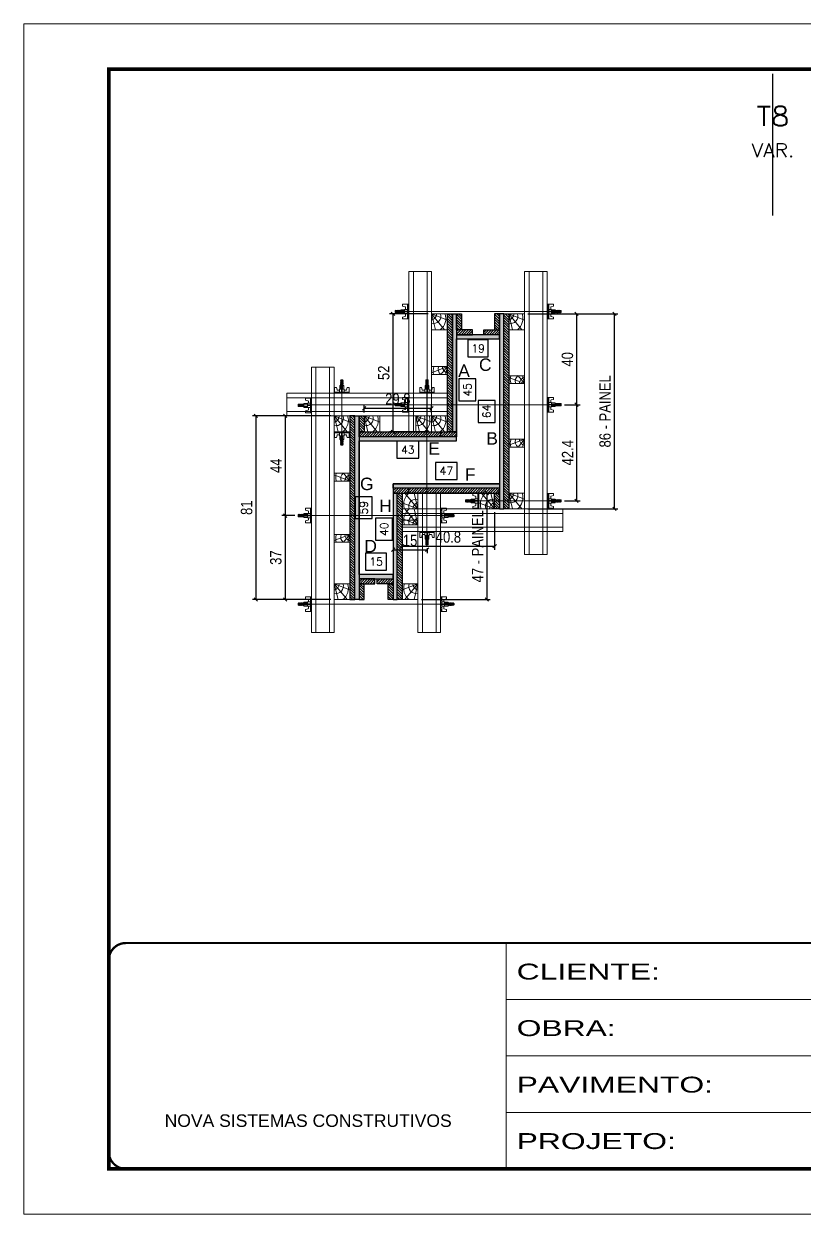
# Model space of a CAD drawing. Extents: x 14400 to 27878, y -21631 to 6985.
# Drawn here: x 17583 to 18272, y -8997 to -7947 of the extents above; entities that cross this region are included whole.
import ezdxf
from ezdxf.enums import TextEntityAlignment as Align

# ---------------------------------------------------------------- set-up
doc = ezdxf.new("R2010")
doc.units = 0
for name, pattern in [('CONTINUO', [0]), ('DASHED', [0.75, 0.5, -0.25]), ('HIDDEN', [0.375, 0.25, -0.125])]:
    doc.linetypes.add(name, pattern=pattern)
for name, color, linetype in [('CHAPA', 1, 'Continuous'), ('COTA', 241, 'Continuous'), ('F-PILARES-S', 170, 'Continuous'), ('MEIO_PONT', 93, 'Continuous'), ('SARRAFO', 251, 'Continuous'), ('Texto de Titulo', 7, 'Continuous'), ('Texto Qtd Sarr', 242, 'Continuous'), ('TEXTO_GERAL', 7, 'Continuous')]:
    doc.layers.add(name, color=color, linetype=linetype)
for name, color, linetype, lineweight in [('Folhas', 255, 'Continuous', 9), ('Hachura', 251, 'Continuous', 9), ('Madeira', 126, 'Continuous', 18), ('Perfil Metálico', 224, 'Continuous', 18), ('SARRAFO DE PRESSAO', 251, 'DASHED', 9), ('Texto Seção', 7, 'Continuous', 15)]:
    doc.layers.add(name, color=color, linetype=linetype, lineweight=lineweight)
doc.styles.add('ARIAL', font='arial.ttf')
doc.styles.add('COTA TECNICA 2X', font='techl___.ttf', dxfattribs={"height": 10})
doc.styles.add('ROMANS', font='romans.shx')
doc.styles.add('Tecnologia', font='')
doc.styles.get('Tecnologia').set_extended_font_data('Forgotten Futurist')
doc.dimstyles.new('SECAO PILAR', dxfattribs={"dimtxt": 10, "dimasz": 3, "dimexe": 3, "dimexo": 3, "dimgap": 3, "dimtad": 1, "dimdec": 1, "dimlfac": 0.5, "dimzin": 12, "dimdsep": 46, "dimtxsty": 'COTA TECNICA 2X', "dimblk1": 'OBLIQUE', "dimblk2": 'OBLIQUE', "dimsah": 1, "dimcen": 0.9, "dimclrd": 256, "dimclre": 256, "dimclrt": 256, "dimadec": 1, "dimazin": 3, "dimtfac": 1, "dimtdec": 1, "dimtmove": 0, "dimatfit": 3, "dimfxl": 1, "dimtolj": 1, "dimtzin": 12, "dimarcsym": 0})
doc.dimstyles.new('SECÇÃO 2', dxfattribs={"dimtxt": 7, "dimasz": 6, "dimexe": 0.18, "dimexo": 2, "dimgap": -4, "dimtad": 3, "dimdec": 1, "dimlfac": 0.5, "dimzin": 12, "dimdsep": 46, "dimtxsty": 'ROMANS', "dimblk": 'ARCHTICK', "dimcen": 0.09, "dimse1": 1, "dimse2": 1, "dimsd1": 1, "dimsd2": 1, "dimclrd": 180, "dimclre": 5, "dimclrt": 1, "dimadec": 0, "dimazin": 3, "dimtfac": 1, "dimtdec": 1, "dimtofl": 0, "dimtmove": 0, "dimatfit": 3, "dimldrblk": 'ARCHTICK', "dimfxl": 1, "dimtolj": 1, "dimtzin": 0, "dimarcsym": 0})
pattern_1 = [(315, (40838.561, -17578.5663), (1.12253202, 1.12253202), [])]
pattern_2 = [(225, (8801.201, -31340.0226), (1.12253202, -1.12253202), [])]
pattern_3 = [(315, (40752.561, -17488.5663), (1.12253202, 1.12253202), [])]
pattern_4 = [(225, (8715.201, -31120.4226), (1.12253202, -1.12253202), [])]

# ---------------------------------------------------------------- blocks, each defined once
blk = doc.blocks.new('9999999999')
at = {"color": 30, "linetype": 'CONTINUO'}
for p, q in [((98564.6, 34230.2), (98564.6, 34429.4)), ((98564.6, 34379.6), (99584, 34379.6)), ((98564.6, 34329.8), (99488, 34329.8)), ((98564.6, 34280), (99488, 34280))]:
    blk.add_line(p, q, dxfattribs=at)
at = {"color": 30, "linetype": 'CONTINUO', "const_width": 2}
blk.add_lwpolyline([(99584, 34230.2), (99584, 34414.4, 0.414214), (99569, 34429.4), (98229, 34429.4, 0.414214), (98214, 34414.4), (98214, 34245.2, 0.414214), (98229, 34230.2), (99584, 34230.2)], format="xyb", dxfattribs=at)
at = {"layer": 'Folhas'}
blk.add_lwpolyline([(98139, 34190.2), (99624, 34190.2), (99624, 35240.2), (98139, 35240.2)], close=True, dxfattribs=at)
at = {"layer": 'Folhas', "color": 30, "const_width": 3}
blk.add_lwpolyline([(98214, 34230.2), (99584, 34230.2), (99584, 35200.2), (98214, 35200.2)], close=True, dxfattribs=at)
at = {"color": 7, "linetype": 'Continuous', "ltscale": 5, "style": 'ARIAL'}
blk.add_text('NOVA SISTEMAS CONSTRUTIVOS', height=11.059, dxfattribs=at).set_placement((98263.2, 34267.2))
at = {"layer": 'Folhas', "color": 7, "style": 'Tecnologia', "width": 1.5}
for s, p in [('CLIENTE:', (98573.7, 34397.2)), ('OBRA:', (98573.7, 34347.3)), ('PAVIMENTO:', (98573.7, 34297.5)), ('PROJETO:', (98573.7, 34247.7))]:
    blk.add_text(s, height=14, dxfattribs=at).set_placement(p)
blk = doc.blocks.new('titulo1')
at = {"layer": 'Defpoints', "color": 252, "linetype": 'HIDDEN', "ltscale": 2}
blk.add_line((0, 0), (0, 125), dxfattribs=at)
at = {"layer": 'Defpoints', "style": 'ROMANS', "oblique": 15}
blk.add_attdef('FOLHA', text='', height=10, dxfattribs=at).set_placement((0, 15.6), align=Align.MIDDLE_CENTER)
at = {"layer": 'Texto Qtd Sarr', "color": 3, "style": 'ROMANS', "oblique": 15}
for tag, height, p in [('TITULO', 17, (0, 71.4)), ('SEÇÃO', 12, (0, 41.5))]:
    blk.add_attdef(tag, text='', height=height, dxfattribs=at).set_placement(p, align=Align.MIDDLE_CENTER)
blk = doc.blocks.new('*D3091')
at = {"layer": 'COTA', "color": 180, "lineweight": -2, "transparency": 16777216}
for p, q in [((17965.8, -8333.6), (17946.5, -8333.6)), ((17946.5, -8333.6), (17946.5, -8348.6)), ((17965.8, -8348.6), (17965.8, -8333.6)), ((17946.5, -8348.6), (17965.8, -8348.6))]:
    blk.add_line(p, q, dxfattribs=at)
at = {"layer": 'Defpoints', "color": 0, "transparency": 16777216}
for p in [(17909.2, -8352.6), (18003.2, -8352.6), (18003.2, -8352.6)]:
    blk.add_point(p, dxfattribs=at)
at = {"layer": 'COTA', "color": 1, "transparency": 16777216, "insert": (17956.2, -8341.1), "char_height": 7, "attachment_point": 5, "style": 'ROMANS'}
blk.add_mtext('\\A1;47', dxfattribs=at)
blk = doc.blocks.new('_ArchTick')
at = {"color": 0, "linetype": 'ByBlock', "const_width": 0.15}
blk.add_lwpolyline([(-0.5, -0.5), (0.5, 0.5)], dxfattribs=at)
blk = doc.blocks.new('*D3092')
at = {"layer": 'COTA', "color": 180, "lineweight": -2, "transparency": 16777216}
for p, q in [((17999.2, -8278.9), (17984.2, -8278.9)), ((17984.2, -8278.9), (17984.2, -8298.3)), ((17999.2, -8298.3), (17999.2, -8278.9)), ((17984.2, -8298.3), (17999.2, -8298.3))]:
    blk.add_line(p, q, dxfattribs=at)
at = {"layer": 'Defpoints', "color": 0, "transparency": 16777216}
for p in [(18003.2, -8224.6), (18003.2, -8352.6), (18003.2, -8352.6)]:
    blk.add_point(p, dxfattribs=at)
at = {"layer": 'COTA', "color": 1, "transparency": 16777216, "insert": (17991.7, -8288.6), "char_height": 7, "attachment_point": 5, "rotation": 90, "style": 'ROMANS'}
blk.add_mtext('\\A1;64', dxfattribs=at)
blk = doc.blocks.new('*D3093')
at = {"layer": 'COTA', "color": 180, "lineweight": -2, "transparency": 16777216}
for p, q in [((17982.3, -8259.9), (17967.3, -8259.9)), ((17967.3, -8259.9), (17967.3, -8279.3)), ((17982.3, -8279.3), (17982.3, -8259.9)), ((17967.3, -8279.3), (17982.3, -8279.3))]:
    blk.add_line(p, q, dxfattribs=at)
at = {"layer": 'Defpoints', "color": 0, "transparency": 16777216}
for p in [(17965.2, -8224.6), (17986.3, -8224.6), (17965.2, -8314.6)]:
    blk.add_point(p, dxfattribs=at)
at = {"layer": 'COTA', "color": 1, "transparency": 16777216, "insert": (17974.8, -8269.6), "char_height": 7, "attachment_point": 5, "rotation": 90, "style": 'ROMANS'}
blk.add_mtext('\\A1;45', dxfattribs=at)
blk = doc.blocks.new('*D3074')
at = {"layer": 'COTA', "color": 180, "lineweight": -2, "transparency": 16777216}
for p, q in [((17993.2, -8225.6), (17975.2, -8225.6)), ((17975.2, -8225.6), (17975.2, -8240.6)), ((17993.2, -8240.6), (17993.2, -8225.6)), ((17975.2, -8240.6), (17993.2, -8240.6))]:
    blk.add_line(p, q, dxfattribs=at)
at = {"layer": 'Defpoints', "color": 0, "transparency": 16777216}
for p in [(17965.2, -8224.6), (18003.2, -8224.6), (17965.2, -8244.6)]:
    blk.add_point(p, dxfattribs=at)
at = {"layer": 'COTA', "color": 1, "transparency": 16777216, "insert": (17984.2, -8233.1), "char_height": 7, "attachment_point": 5, "style": 'ROMANS'}
blk.add_mtext('\\A1;19', dxfattribs=at)
blk = doc.blocks.new('*D3075')
at = {"layer": 'COTA', "color": 180, "lineweight": -2, "transparency": 16777216}
for p, q in [((17931.8, -8314.9), (17912.5, -8314.9)), ((17912.5, -8314.9), (17912.5, -8329.9)), ((17931.8, -8329.9), (17931.8, -8314.9)), ((17912.5, -8329.9), (17931.8, -8329.9))]:
    blk.add_line(p, q, dxfattribs=at)
at = {"layer": 'Defpoints', "color": 0, "transparency": 16777216}
for p in [(17879.2, -8314.6), (17965.2, -8314.6), (17965.2, -8333.9)]:
    blk.add_point(p, dxfattribs=at)
at = {"layer": 'COTA', "color": 1, "transparency": 16777216, "insert": (17922.2, -8322.4), "char_height": 7, "attachment_point": 5, "style": 'ROMANS'}
blk.add_mtext('\\A1;43', dxfattribs=at)
blk = doc.blocks.new('*D3076')
at = {"layer": 'COTA', "color": 180, "lineweight": -2, "transparency": 16777216}
for p, q in [((17890.8, -8364.1), (17875.8, -8364.1)), ((17875.8, -8364.1), (17875.8, -8383.1)), ((17890.8, -8383.1), (17890.8, -8364.1)), ((17875.8, -8383.1), (17890.8, -8383.1))]:
    blk.add_line(p, q, dxfattribs=at)
at = {"layer": 'Defpoints', "color": 0, "transparency": 16777216}
for p in [(17879.2, -8314.6), (17879.2, -8432.6), (17894.8, -8432.6)]:
    blk.add_point(p, dxfattribs=at)
at = {"layer": 'COTA', "color": 1, "transparency": 16777216, "insert": (17883.3, -8373.6), "char_height": 7, "attachment_point": 5, "rotation": 90, "style": 'ROMANS'}
blk.add_mtext('\\A1;59', dxfattribs=at)
blk = doc.blocks.new('*D3077')
at = {"layer": 'COTA', "color": 180, "lineweight": -2, "transparency": 16777216}
for p, q in [((17908.8, -8382.9), (17893.8, -8382.9)), ((17893.8, -8382.9), (17893.8, -8402.3)), ((17908.8, -8402.3), (17908.8, -8382.9)), ((17893.8, -8402.3), (17908.8, -8402.3))]:
    blk.add_line(p, q, dxfattribs=at)
at = {"layer": 'Defpoints', "color": 0, "transparency": 16777216}
for p in [(17909.2, -8352.6), (17909.2, -8432.6), (17912.8, -8432.6)]:
    blk.add_point(p, dxfattribs=at)
at = {"layer": 'COTA', "color": 1, "transparency": 16777216, "insert": (17901.3, -8392.6), "char_height": 7, "attachment_point": 5, "rotation": 90, "style": 'ROMANS'}
blk.add_mtext('\\A1;40', dxfattribs=at)
blk = doc.blocks.new('*D3078')
at = {"layer": 'COTA', "color": 180, "lineweight": -2, "transparency": 16777216}
for p, q in [((17903.3, -8413.6), (17885, -8413.6)), ((17885, -8413.6), (17885, -8428.6)), ((17903.3, -8428.6), (17903.3, -8413.6)), ((17885, -8428.6), (17903.3, -8428.6))]:
    blk.add_line(p, q, dxfattribs=at)
at = {"layer": 'Defpoints', "color": 0, "transparency": 16777216}
for p in [(17879.2, -8432.6), (17879.2, -8432.6), (17909.2, -8432.6)]:
    blk.add_point(p, dxfattribs=at)
at = {"layer": 'COTA', "color": 1, "transparency": 16777216, "insert": (17894.2, -8421.1), "char_height": 7, "attachment_point": 5, "style": 'ROMANS'}
blk.add_mtext('\\A1;15', dxfattribs=at)
blk = doc.blocks.new('_Oblique')
at = {"color": 0, "linetype": 'ByBlock', "lineweight": -2}
blk.add_line((-0.5, -0.5), (0.5, 0.5), dxfattribs=at)
blk = doc.blocks.new('*D3079')
at = {"layer": 'COTA', "lineweight": -2, "transparency": 16777216}
for p, q in [((18028.2, -8202.6), (18107.4, -8202.6)), ((18104.4, -8374.6), (18104.4, -8202.6)), ((18028.2, -8374.6), (18107.4, -8374.6))]:
    blk.add_line(p, q, dxfattribs=at)
at = {"layer": 'Defpoints', "color": 0, "transparency": 16777216}
for p in [(18025.2, -8202.6), (18104.4, -8202.6), (18025.2, -8374.6)]:
    blk.add_point(p, dxfattribs=at)
at = {"layer": 'COTA', "lineweight": -2, "transparency": 16777216, "xscale": 3, "yscale": 3, "zscale": 3}
for p, rotation in [((18104.4, -8202.6), 90), ((18104.4, -8374.6), 270)]:
    blk.add_blockref('_Oblique', p, dxfattribs=dict(at, rotation=rotation))
at = {"layer": 'COTA', "transparency": 16777216, "insert": (18096.2, -8288.6), "char_height": 10, "attachment_point": 5, "rotation": 90, "style": 'COTA TECNICA 2X'}
blk.add_mtext('\\A1;86 - PAINEL', dxfattribs=at)
blk = doc.blocks.new('PONTALETE')
at = {"layer": 'Madeira'}
for q in [(2.71, 7), (7, 5.76), (7, 1.74)]:
    blk.add_line((0, 0), q, dxfattribs=at)
blk.add_lwpolyline([(0, 0), (7, 0), (7, 7), (0, 7)], close=True, dxfattribs=at)
for centre, radius, start, end in [((2.04, 0.06), 6.23, 37.2818, 109.0913), ((1.09, 0.9), 3.19, 343.603, 109.9847), ((-0.21, -0.78), 3.09, 14.6322, 86.0383)]:
    blk.add_arc(centre, radius, start, end, dxfattribs=at)
blk = doc.blocks.new('MEIO PONTALETE')
at = {"layer": 'Madeira'}
for q in [(2.71, 7), (3.5, 2.88), (3.5, 0.87)]:
    blk.add_line((0, 0), q, dxfattribs=at)
blk.add_lwpolyline([(0, 0), (3.5, 0), (3.5, 7), (0, 7)], close=True, dxfattribs=at)
for centre, radius, start, end in [((2.04, 0.06), 6.23, 76.4499, 109.0913), ((1.09, 0.9), 3.19, 40.9063, 109.9847), ((-0.21, -0.78), 3.09, 14.6322, 86.0383)]:
    blk.add_arc(centre, radius, start, end, dxfattribs=at)
blk = doc.blocks.new('C')
at = {"layer": 'Hachura', "color": 0}
for p, q in [((0, 3.22), (0, -3.22)), ((0.45, 3.22), (0, 3.22)), ((0.46, 3.16), (0, 3.16)), ((0.46, 3.05), (0, 3.05)), ((0.46, 2.88), (0, 2.88)), ((0, 2.75), (0, -1.16)), ((0.46, 2.65), (0, 2.65)), ((0.46, 2.23), (0, 2.23)), ((0.46, 1.51), (0, 1.51)), ((0.39, 0.49), (0.17, 0.49)), ((0.45, -3.23), (0.45, 3.22)), ((0.45, 3.22), (2.58, 3.22)), ((1.74, 0.97), (0.45, 0.97)), ((1.45, 0.1), (0.45, 0.1)), ((1.35, 1.94), (1.35, 0.96)), ((2.58, 2.39), (1.47, 2.09)), ((1.74, -0.97), (1.74, 0.97)), ((1.74, 0.97), (1.74, 0.84)), ((1.74, 0.97), (1.74, 0.84)), ((1.74, 0.84), (3.35, 0.84)), ((3.35, 0.45), (1.74, 0.45)), ((2.58, 3.22), (2.58, 2.39)), ((3.32, 0.84), (3.32, -0.84)), ((3.35, 0.84), (3.35, -0.84)), ((3.68, 0.45), (3.35, 0.45)), ((3.84, -0.52), (3.35, 0.45)), ((3.35, 0.06), (3.67, -0.57)), ((3.68, 0.45), (4.16, -0.52)), ((3.72, 0.5), (4.25, -0.57)), ((4.37, -0.55), (3.83, 0.53)), ((4.15, 0.45), (3.93, 0.45)), ((4.42, -0.52), (3.93, 0.45)), ((4.15, 0.45), (4.26, 0.45)), ((4.26, 0.45), (4.74, -0.52)), ((4.3, 0.5), (4.83, -0.57)), ((4.95, -0.55), (4.41, 0.53)), ((4.51, 0.45), (4.84, 0.45)), ((5, -0.52), (4.51, 0.45)), ((4.84, 0.45), (5.32, -0.52)), ((4.88, 0.5), (5.41, -0.57)), ((5.53, -0.55), (4.99, 0.53)), ((5.58, -0.52), (5.09, 0.45)), ((5.42, 0.45), (5.09, 0.45)), ((5.58, -0.52), (5.09, 0.45)), ((5.42, 0.45), (5.74, -0.19)), ((5.46, 0.5), (5.74, -0.07)), ((5.74, 0.19), (5.57, 0.53)), ((5.74, 0.32), (5.68, 0.45)), ((5.68, 0.45), (5.74, 0.45)), ((5.74, 0.45), (5.9, 0.29)), ((5.74, 0.45), (5.74, -0.52)), ((5.9, -0.36), (5.9, 0.29)), ((0.45, 0), (0, 0)), ((0.46, -1.52), (0, -1.52)), ((0.46, -2.23), (0, -2.23)), ((0.46, -2.65), (0, -2.65)), ((0.46, -2.88), (0, -2.88)), ((0.46, -3.05), (0, -3.05)), ((0.46, -3.16), (0, -3.16)), ((0, -3.22), (2.57, -3.22)), ((0.08, -0.48), (0.29, -0.48)), ((0.29, -0.48), (0.4, -0.48)), ((0.45, 0), (0.45, -0.97)), ((0.45, -0.16), (1.45, -0.16)), ((0.45, -0.65), (0.45, -0.32)), ((0.45, -3.23), (0.45, -0.65)), ((0.45, -0.97), (1.74, -0.97)), ((1.35, -1.94), (1.35, -0.97)), ((2.58, -2.39), (1.47, -2.1)), ((3.35, -0.32), (1.74, -0.32)), ((3.35, -0.84), (1.74, -0.84)), ((2.58, -3.23), (2.58, -2.39)), ((3.35, -0.07), (3.58, -0.52)), ((3.35, -0.52), (3.58, -0.52)), ((3.84, -0.52), (4.16, -0.52)), ((4.42, -0.52), (4.74, -0.52)), ((4.63, -0.52), (4.74, -0.52)), ((5, -0.52), (5.32, -0.52)), ((5.58, -0.52), (5.74, -0.52)), ((5.74, -0.52), (5.9, -0.36)), ((5.74, -0.52), (5.74, -0.52))]:
    blk.add_line(p, q, dxfattribs=at)
for centre, radius, start, end in [((1.52, 1.94), 0.161, 104.7436, 180), ((1.44, -0.03), 0.129, 272.695, 87.305), ((3.81, 0.39), 0.143, 25.5688, 154.4312), ((4.39, 0.39), 0.143, 25.5688, 154.4312), ((4.97, 0.39), 0.143, 25.5688, 154.4312), ((5.55, 0.39), 0.143, 25.5688, 154.4312), ((0.17, -0.37), 0.174, 221.744, 317.8592), ((1.52, -1.94), 0.161, 180, 255.2564), ((3.71, -0.4), 0.174, 222.1408, 318.256), ((4.29, -0.4), 0.174, 222.1408, 318.256), ((4.87, -0.4), 0.174, 222.1408, 318.256), ((5.45, -0.4), 0.174, 222.1408, 318.256), ((5.61, -0.4), 0.174, 317.8592, 318.256)]:
    blk.add_arc(centre, radius, start, end, dxfattribs=at)
blk = doc.blocks.new('*D3080')
at = {"layer": 'COTA', "lineweight": -2, "transparency": 16777216}
for p, q in [((17940.2, -8202.6), (17906.1, -8202.6)), ((17909.1, -8202.6), (17909.1, -8306.6)), ((17940.2, -8306.6), (17906.1, -8306.6))]:
    blk.add_line(p, q, dxfattribs=at)
at = {"layer": 'Defpoints', "color": 0, "transparency": 16777216}
for p in [(17943.2, -8202.6), (17909.1, -8306.6), (17943.2, -8306.6)]:
    blk.add_point(p, dxfattribs=at)
at = {"layer": 'COTA', "lineweight": -2, "transparency": 16777216, "xscale": 3, "yscale": 3, "zscale": 3}
for p, rotation in [((17909.1, -8202.6), 90), ((17909.1, -8306.6), 270)]:
    blk.add_blockref('_Oblique', p, dxfattribs=dict(at, rotation=rotation))
at = {"layer": 'COTA', "transparency": 16777216, "insert": (17901, -8254.6), "char_height": 10, "attachment_point": 5, "rotation": 90, "style": 'COTA TECNICA 2X'}
blk.add_mtext('\\A1;52 ', dxfattribs=at)
blk = doc.blocks.new('*D3081')
at = {"layer": 'COTA', "lineweight": -2, "transparency": 16777216}
for p, q in [((17854.2, -8292.6), (17785.1, -8292.6)), ((17788.1, -8292.6), (17788.1, -8454.6)), ((17854.2, -8454.6), (17785.1, -8454.6))]:
    blk.add_line(p, q, dxfattribs=at)
at = {"layer": 'Defpoints', "color": 0, "transparency": 16777216}
for p in [(17857.2, -8292.6), (17788.1, -8454.6), (17857.2, -8454.6)]:
    blk.add_point(p, dxfattribs=at)
at = {"layer": 'COTA', "lineweight": -2, "transparency": 16777216, "xscale": 3, "yscale": 3, "zscale": 3}
for p, rotation in [((17788.1, -8292.6), 90), ((17788.1, -8454.6), 270)]:
    blk.add_blockref('_Oblique', p, dxfattribs=dict(at, rotation=rotation))
at = {"layer": 'COTA', "transparency": 16777216, "insert": (17780, -8373.6), "char_height": 10, "attachment_point": 5, "rotation": 90, "style": 'COTA TECNICA 2X'}
blk.add_mtext('\\A1;81', dxfattribs=at)
blk = doc.blocks.new('*D3096')
at = {"layer": 'COTA', "lineweight": -2, "transparency": 16777216}
for p, q in [((17920.2, -8360.6), (17994.8, -8360.6)), ((17991.8, -8360.6), (17991.8, -8454.6)), ((17934.2, -8454.6), (17994.8, -8454.6))]:
    blk.add_line(p, q, dxfattribs=at)
at = {"layer": 'Defpoints', "color": 0, "transparency": 16777216}
for p in [(17917.2, -8360.6), (17931.2, -8454.6), (17991.8, -8454.6)]:
    blk.add_point(p, dxfattribs=at)
at = {"layer": 'COTA', "lineweight": -2, "transparency": 16777216, "xscale": 3, "yscale": 3, "zscale": 3}
for p, rotation in [((17991.8, -8360.6), 90), ((17991.8, -8454.6), 270)]:
    blk.add_blockref('_Oblique', p, dxfattribs=dict(at, rotation=rotation))
at = {"layer": 'COTA', "transparency": 16777216, "insert": (17983.7, -8407.6), "char_height": 10, "attachment_point": 5, "rotation": 90, "style": 'COTA TECNICA 2X'}
blk.add_mtext('\\A1;47 - PAINEL', dxfattribs=at)
blk = doc.blocks.new('*D3097')
at = {"layer": 'COTA', "lineweight": -2, "transparency": 16777216}
for p, q in [((17834.2, -8292.6), (17811, -8292.6)), ((17814, -8292.6), (17814, -8380.6)), ((17822.4, -8380.6), (17811, -8380.6))]:
    blk.add_line(p, q, dxfattribs=at)
at = {"layer": 'Defpoints', "color": 0, "transparency": 16777216}
for p in [(17837.2, -8292.6), (17814, -8380.6), (17825.4, -8380.6)]:
    blk.add_point(p, dxfattribs=at)
at = {"layer": 'COTA', "lineweight": -2, "transparency": 16777216, "xscale": 3, "yscale": 3, "zscale": 3}
for p, rotation in [((17814, -8292.6), 90), ((17814, -8380.6), 270)]:
    blk.add_blockref('_Oblique', p, dxfattribs=dict(at, rotation=rotation))
at = {"layer": 'COTA', "transparency": 16777216, "insert": (17806, -8336.6), "char_height": 10, "attachment_point": 5, "rotation": 90, "style": 'COTA TECNICA 2X'}
blk.add_mtext('\\A1;44', dxfattribs=at)
blk = doc.blocks.new('*D3098')
at = {"layer": 'COTA', "lineweight": -2, "transparency": 16777216}
for p, q in [((17822.4, -8380.6), (17811, -8380.6)), ((17814, -8380.6), (17814, -8454.6)), ((17854.2, -8454.6), (17811, -8454.6))]:
    blk.add_line(p, q, dxfattribs=at)
at = {"layer": 'Defpoints', "color": 0, "transparency": 16777216}
for p in [(17825.4, -8380.6), (17814, -8454.6), (17857.2, -8454.6)]:
    blk.add_point(p, dxfattribs=at)
at = {"layer": 'COTA', "lineweight": -2, "transparency": 16777216, "xscale": 3, "yscale": 3, "zscale": 3}
for p, rotation in [((17814, -8380.6), 90), ((17814, -8454.6), 270)]:
    blk.add_blockref('_Oblique', p, dxfattribs=dict(at, rotation=rotation))
at = {"layer": 'COTA', "transparency": 16777216, "insert": (17805.8, -8417.6), "char_height": 10, "attachment_point": 5, "rotation": 90, "style": 'COTA TECNICA 2X'}
blk.add_mtext('\\A1;37', dxfattribs=at)
blk = doc.blocks.new('*D3099')
at = {"layer": 'COTA', "lineweight": -2, "transparency": 16777216}
for p, q in [((18028.2, -8202.6), (18074.1, -8202.6)), ((18071.1, -8202.6), (18071.1, -8282.7)), ((18060.4, -8282.7), (18074.1, -8282.7))]:
    blk.add_line(p, q, dxfattribs=at)
at = {"layer": 'Defpoints', "color": 0, "transparency": 16777216}
for p in [(18025.2, -8202.6), (18057.4, -8282.7), (18071.1, -8282.7)]:
    blk.add_point(p, dxfattribs=at)
at = {"layer": 'COTA', "lineweight": -2, "transparency": 16777216, "xscale": 3, "yscale": 3, "zscale": 3}
for p, rotation in [((18071.1, -8202.6), 90), ((18071.1, -8282.7), 270)]:
    blk.add_blockref('_Oblique', p, dxfattribs=dict(at, rotation=rotation))
at = {"layer": 'COTA', "transparency": 16777216, "insert": (18063, -8242.7), "char_height": 10, "attachment_point": 5, "rotation": 90, "style": 'COTA TECNICA 2X'}
blk.add_mtext('\\A1;40', dxfattribs=at)
blk = doc.blocks.new('*D3094')
at = {"layer": 'COTA', "lineweight": -2, "transparency": 16777216}
for p, q in [((18060.4, -8282.7), (18074.1, -8282.7)), ((18071.1, -8282.7), (18071.1, -8367.6)), ((18060.4, -8367.6), (18074.1, -8367.6))]:
    blk.add_line(p, q, dxfattribs=at)
at = {"layer": 'Defpoints', "color": 0, "transparency": 16777216}
for p in [(18057.4, -8282.7), (18057.4, -8367.6), (18071.1, -8367.6)]:
    blk.add_point(p, dxfattribs=at)
at = {"layer": 'COTA', "lineweight": -2, "transparency": 16777216, "xscale": 3, "yscale": 3, "zscale": 3}
for p, rotation in [((18071.1, -8282.7), 90), ((18071.1, -8367.6), 270)]:
    blk.add_blockref('_Oblique', p, dxfattribs=dict(at, rotation=rotation))
at = {"layer": 'COTA', "transparency": 16777216, "insert": (18063.1, -8325.1), "char_height": 10, "attachment_point": 5, "rotation": 90, "style": 'COTA TECNICA 2X'}
blk.add_mtext('\\A1;42.4', dxfattribs=at)
blk = doc.blocks.new('*D3095')
at = {"layer": 'COTA', "lineweight": -2, "transparency": 16777216}
for p, q in [((17939.2, -8409.4), (17939.2, -8413.6)), ((17909.2, -8410.6), (17909.2, -8413.6)), ((17909.2, -8410.6), (17939.2, -8410.6))]:
    blk.add_line(p, q, dxfattribs=at)
at = {"layer": 'Defpoints', "color": 0, "transparency": 16777216}
for p in [(17909.2, -8407.6), (17939.2, -8406.4), (17939.2, -8410.6)]:
    blk.add_point(p, dxfattribs=at)
at = {"layer": 'COTA', "lineweight": -2, "transparency": 16777216, "xscale": 3, "yscale": 3, "zscale": 3, "rotation": 180}
blk.add_blockref('_Oblique', (17909.2, -8410.6), dxfattribs=at)
at = {"layer": 'COTA', "lineweight": -2, "transparency": 16777216, "xscale": 3, "yscale": 3, "zscale": 3}
blk.add_blockref('_Oblique', (17939.2, -8410.6), dxfattribs=at)
at = {"layer": 'COTA', "transparency": 16777216, "insert": (17924.2, -8402.5), "char_height": 10, "attachment_point": 5, "style": 'COTA TECNICA 2X'}
blk.add_mtext('\\A1;15', dxfattribs=at)
blk = doc.blocks.new('*D4499')
at = {"layer": 'COTA', "lineweight": -2, "transparency": 16777216}
for p, q in [((17883.6, -8289.6), (17883.6, -8282.9)), ((17943.2, -8289.6), (17943.2, -8282.9)), ((17883.6, -8285.9), (17943.2, -8285.9))]:
    blk.add_line(p, q, dxfattribs=at)
at = {"layer": 'Defpoints', "color": 0, "transparency": 16777216}
for p in [(17883.6, -8292.6), (17943.2, -8285.9), (17943.2, -8292.6)]:
    blk.add_point(p, dxfattribs=at)
at = {"layer": 'COTA', "lineweight": -2, "transparency": 16777216, "xscale": 3, "yscale": 3, "zscale": 3, "rotation": 180}
blk.add_blockref('_Oblique', (17883.6, -8285.9), dxfattribs=at)
at = {"layer": 'COTA', "lineweight": -2, "transparency": 16777216, "xscale": 3, "yscale": 3, "zscale": 3}
blk.add_blockref('_Oblique', (17943.2, -8285.9), dxfattribs=at)
at = {"layer": 'COTA', "transparency": 16777216, "insert": (17913.4, -8277.8), "char_height": 10, "attachment_point": 5, "style": 'COTA TECNICA 2X'}
blk.add_mtext('\\A1;29.8', dxfattribs=at)
blk = doc.blocks.new('*D4508')
at = {"layer": 'COTA', "lineweight": -2, "transparency": 16777216}
for p, q in [((17917.2, -8377.6), (17917.2, -8410.6)), ((17998.8, -8377.6), (17998.8, -8410.6)), ((17917.2, -8407.6), (17998.8, -8407.6))]:
    blk.add_line(p, q, dxfattribs=at)
at = {"layer": 'Defpoints', "color": 0, "transparency": 16777216}
for p in [(17917.2, -8374.6), (17998.8, -8374.6), (17998.8, -8407.6)]:
    blk.add_point(p, dxfattribs=at)
at = {"layer": 'COTA', "lineweight": -2, "transparency": 16777216, "xscale": 3, "yscale": 3, "zscale": 3, "rotation": 180}
blk.add_blockref('_Oblique', (17917.2, -8407.6), dxfattribs=at)
at = {"layer": 'COTA', "lineweight": -2, "transparency": 16777216, "xscale": 3, "yscale": 3, "zscale": 3}
blk.add_blockref('_Oblique', (17998.8, -8407.6), dxfattribs=at)
at = {"layer": 'COTA', "transparency": 16777216, "insert": (17958, -8399.5), "char_height": 10, "attachment_point": 5, "style": 'COTA TECNICA 2X'}
blk.add_mtext('\\A1;40.8', dxfattribs=at)

msp = doc.modelspace()

# ---------------------------------------------------------------- hatches: boundary and pattern name
at = {"layer": 'Hachura'}
h = msp.add_hatch(dxfattribs=at)
h.set_pattern_fill('ANSI31', color=256, scale=0.5, angle=270, style=0)
h.set_pattern_definition([(315, (40786.161, -17430.5663), (1.12253202, 1.12253202), [])])
h.paths.add_polyline_path([(17961.553, -8202.614), (17957.153, -8202.614), (17957.153, -8306.614), (17961.553, -8306.614)])
h = msp.add_hatch(color=256, dxfattribs=at)
h.dxf.hatch_style = 1
h.paths.add_polyline_path([(17961.553, -8202.614), (17965.153, -8202.614), (17965.153, -8306.614), (17961.553, -8306.614)])
h = msp.add_hatch(dxfattribs=at)
h.set_pattern_fill('ANSI31', color=256, scale=0.5, angle=270, style=0)
h.set_pattern_definition(pattern_3)
h.paths.add_polyline_path([(17965.153, -8216.614), (17969.553, -8216.614), (17969.553, -8202.614), (17965.153, -8202.614)])
h = msp.add_hatch(dxfattribs=at)
h.set_pattern_fill('ANSI31', color=256, scale=0.5, angle=270, style=0)
h.set_pattern_definition(pattern_3)
h.paths.add_polyline_path([(18003.153, -8216.614), (17998.753, -8216.614), (17998.753, -8202.614), (18003.153, -8202.614)])
h = msp.add_hatch(color=256, dxfattribs=at)
h.dxf.hatch_style = 1
h.paths.add_polyline_path([(18006.753, -8202.614), (18003.153, -8202.614), (18003.153, -8374.614), (18006.753, -8374.614)])
h = msp.add_hatch(dxfattribs=at)
h.set_pattern_fill('ANSI31', color=256, scale=0.5, angle=270, style=0)
h.set_pattern_definition([(315, (40736.561, -17498.9663), (1.12253202, 1.12253202), [])])
h.paths.add_polyline_path([(18011.153, -8202.614), (18006.753, -8202.614), (18006.753, -8374.614), (18011.153, -8374.614)])
h = msp.add_hatch(dxfattribs=at)
h.set_pattern_fill('ANSI31', color=256, scale=0.5, angle=180, style=0)
h.set_pattern_definition(pattern_4)
h.paths.add_polyline_path([(17965.153, -8221.014), (17965.153, -8216.614), (17979.153, -8216.614), (17979.153, -8221.014)])
h = msp.add_hatch(color=256, dxfattribs=at)
h.dxf.hatch_style = 1
h.paths.add_polyline_path([(18003.153, -8224.614), (18003.153, -8221.014), (17965.153, -8221.014), (17965.153, -8224.614)])
h = msp.add_hatch(color=256, dxfattribs=at)
h.dxf.hatch_style = 1
h.paths.add_polyline_path([(18003.153, -8224.614), (18003.153, -8221.014), (17965.153, -8221.014), (17965.153, -8224.614)])
h = msp.add_hatch(dxfattribs=at)
h.set_pattern_fill('ANSI31', color=256, scale=0.5, angle=180, style=0)
h.set_pattern_definition(pattern_4)
h.paths.add_polyline_path([(18003.153, -8221.014), (18003.153, -8216.614), (17989.153, -8216.614), (17989.153, -8221.014)])
h = msp.add_hatch(dxfattribs=at)
h.set_pattern_fill('ANSI31', color=256, scale=0.5, angle=270, style=0)
h.set_pattern_definition(pattern_1)
h.paths.add_polyline_path([(17875.553, -8454.614), (17871.153, -8454.614), (17871.153, -8292.614), (17875.553, -8292.614)])
h = msp.add_hatch(color=256, dxfattribs=at)
h.dxf.hatch_style = 1
h.paths.add_polyline_path([(17875.553, -8292.614), (17879.153, -8292.614), (17879.153, -8454.614), (17875.553, -8454.614)])
h = msp.add_hatch(dxfattribs=at)
h.set_pattern_fill('ANSI31', color=256, scale=0.5, angle=270, style=0)
h.set_pattern_definition(pattern_1)
h.paths.add_polyline_path([(17879.153, -8306.614), (17883.553, -8306.614), (17883.553, -8292.614), (17879.153, -8292.614)])
h = msp.add_hatch(color=256, dxfattribs=at)
h.dxf.hatch_style = 1
h.paths.add_polyline_path([(17965.153, -8314.614), (17965.153, -8311.014), (17879.153, -8311.014), (17879.153, -8314.614)])
h = msp.add_hatch(color=256, dxfattribs=at)
h.dxf.hatch_style = 1
h.paths.add_polyline_path([(17965.153, -8314.614), (17965.153, -8311.014), (17879.153, -8311.014), (17879.153, -8314.614)])
h = msp.add_hatch(color=256, dxfattribs=at)
h.dxf.hatch_style = 1
h.paths.add_polyline_path([(18003.153, -8352.614), (18003.153, -8356.214), (17909.153, -8356.214), (17909.153, -8352.614)])
h = msp.add_hatch(color=256, dxfattribs=at)
h.dxf.hatch_style = 1
h.paths.add_polyline_path([(18003.153, -8352.614), (18003.153, -8356.214), (17909.153, -8356.214), (17909.153, -8352.614)])
h = msp.add_hatch(color=256, dxfattribs=at)
h.dxf.hatch_style = 1
h.paths.add_polyline_path([(17912.753, -8360.614), (17909.153, -8360.614), (17909.153, -8454.614), (17912.753, -8454.614)])
h = msp.add_hatch(dxfattribs=at)
h.set_pattern_fill('ANSI31', color=256, scale=0.5, angle=270, style=0)
h.set_pattern_definition([(315, (40830.561, -17578.5663), (1.12253202, 1.12253202), [])])
h.paths.add_polyline_path([(17917.153, -8360.614), (17912.753, -8360.614), (17912.753, -8454.614), (17917.153, -8454.614)])
h = msp.add_hatch(dxfattribs=at)
h.set_pattern_fill('ANSI31', color=256, scale=0.5, angle=270, style=0)
h.set_pattern_definition([(315, (40752.561, -17495.7663), (1.12253202, 1.12253202), [])])
h.paths.add_polyline_path([(18003.153, -8360.614), (17998.753, -8360.614), (17998.753, -8374.614), (18003.153, -8374.614)])
h = msp.add_hatch(color=256, dxfattribs=at)
h.dxf.hatch_style = 1
h.paths.add_polyline_path([(17909.153, -8436.214), (17909.153, -8432.614), (17879.153, -8432.614), (17879.153, -8436.214)])
h = msp.add_hatch(color=256, dxfattribs=at)
h.dxf.hatch_style = 1
h.paths.add_polyline_path([(17909.153, -8436.214), (17909.153, -8432.614), (17879.153, -8432.614), (17879.153, -8436.214)])
h = msp.add_hatch(dxfattribs=at)
h.set_pattern_fill('ANSI31', color=256, scale=0.5, angle=180, style=0)
h.set_pattern_definition(pattern_2)
h.paths.add_polyline_path([(17879.153, -8440.614), (17879.153, -8436.214), (17893.153, -8436.214), (17893.153, -8440.614)])
h = msp.add_hatch(dxfattribs=at)
h.set_pattern_fill('ANSI31', color=256, scale=0.5, angle=270, style=0)
h.set_pattern_definition(pattern_1)
h.paths.add_polyline_path([(17879.153, -8440.614), (17883.553, -8440.614), (17883.553, -8454.614), (17879.153, -8454.614)])
h = msp.add_hatch(dxfattribs=at)
h.set_pattern_fill('ANSI31', color=256, scale=0.5, angle=180, style=0)
h.set_pattern_definition(pattern_2)
h.paths.add_polyline_path([(17909.153, -8440.614), (17909.153, -8436.214), (17895.153, -8436.214), (17895.153, -8440.614)])
h = msp.add_hatch(dxfattribs=at)
h.set_pattern_fill('ANSI31', color=256, scale=0.5, angle=270, style=0)
h.set_pattern_definition(pattern_1)
h.paths.add_polyline_path([(17909.153, -8440.614), (17904.753, -8440.614), (17904.753, -8454.614), (17909.153, -8454.614)])
at = {"layer": 'SARRAFO'}
h = msp.add_hatch(dxfattribs=at)
h.set_pattern_fill('ANSI31', color=256, scale=0.5, angle=180, style=0)
h.set_pattern_definition(pattern_2)
h.paths.add_polyline_path([(17879.153, -8306.614), (17879.153, -8311.014), (17965.153, -8311.014), (17965.153, -8306.614)])
h = msp.add_hatch(dxfattribs=at)
h.set_pattern_fill('ANSI31', color=256, scale=0.5, angle=180, style=0)
h.set_pattern_definition([(225, (8771.201, -31378.0226), (1.12253202, -1.12253202), [])])
h.paths.add_polyline_path([(17909.153, -8360.614), (17909.153, -8356.214), (18003.153, -8356.214), (18003.153, -8360.614)])

# ---------------------------------------------------------------- linework, layer by layer
at = {"layer": 'CHAPA'}
for points in [[(17961.553, -8202.614), (17965.153, -8202.614), (17965.153, -8306.614), (17961.553, -8306.614), (17961.553, -8202.614)], [(18006.753, -8202.614), (18003.153, -8202.614), (18003.153, -8374.614), (18006.753, -8374.614), (18006.753, -8202.614)], [(17875.553, -8292.614), (17879.153, -8292.614), (17879.153, -8454.614), (17875.553, -8454.614), (17875.553, -8292.614)], [(17912.753, -8360.614), (17909.153, -8360.614), (17909.153, -8454.614), (17912.753, -8454.614), (17912.753, -8360.614)]]:
    msp.add_lwpolyline(points, dxfattribs=at)
for points in [[(18003.153, -8224.614), (18003.153, -8221.014), (17965.153, -8221.014), (17965.153, -8224.614)], [(18003.153, -8224.614), (18003.153, -8221.014), (17965.153, -8221.014), (17965.153, -8224.614)], [(17965.153, -8314.614), (17965.153, -8311.014), (17879.153, -8311.014), (17879.153, -8314.614)], [(17965.153, -8314.614), (17965.153, -8311.014), (17879.153, -8311.014), (17879.153, -8314.614)], [(18003.153, -8352.614), (18003.153, -8356.214), (17909.153, -8356.214), (17909.153, -8352.614)], [(18003.153, -8352.614), (18003.153, -8356.214), (17909.153, -8356.214), (17909.153, -8352.614)], [(17909.153, -8436.214), (17909.153, -8432.614), (17879.153, -8432.614), (17879.153, -8436.214)], [(17909.153, -8436.214), (17909.153, -8432.614), (17879.153, -8432.614), (17879.153, -8436.214)]]:
    msp.add_lwpolyline(points, close=True, dxfattribs=at)
at = {"layer": 'F-PILARES-S', "linetype": 'Continuous'}
msp.add_lwpolyline([(17879.153, -8432.614), (17879.153, -8314.614), (17965.153, -8314.614), (17965.153, -8224.614), (18003.153, -8224.614), (18003.153, -8352.614), (17909.153, -8352.614), (17909.153, -8432.614), (17879.153, -8432.614)], dxfattribs=at)
at = {"layer": 'Hachura'}
for p, q in [((17911.952, -8200.614), (18057.353, -8200.607)), ((17863.97, -8261.814), (17863.973, -8318.415)), ((17939.1, -8261.814), (17939.107, -8407.215)), ((17825.352, -8282.769), (18057.353, -8282.763)), ((17972.952, -8367.618), (18057.353, -8367.614)), ((17961.953, -8380.491), (17825.352, -8380.497)), ((17961.953, -8458.607), (17825.352, -8458.614))]:
    msp.add_line(p, q, dxfattribs=at)
at = {"layer": 'Madeira'}
for points in [[(17957.153, -8306.614), (17943.153, -8306.614), (17943.153, -8202.614), (17957.153, -8202.614)], [(18025.153, -8374.614), (18011.153, -8374.614), (18011.153, -8202.614), (18025.153, -8202.614)], [(17871.153, -8454.614), (17857.153, -8454.614), (17857.153, -8292.614), (17871.153, -8292.614)], [(17883.553, -8306.614), (17943.153, -8306.614), (17943.153, -8292.614), (17883.553, -8292.614)], [(17998.753, -8360.614), (17998.753, -8374.614), (17917.153, -8374.614), (17917.153, -8360.614)], [(17917.153, -8454.614), (17931.153, -8454.614), (17931.153, -8384.614), (17917.153, -8384.614)]]:
    msp.add_lwpolyline(points, close=True, dxfattribs=at)
at = {"layer": 'Perfil Metálico'}
for points in [[(17923.153, -8306.614), (17943.153, -8306.614), (17943.153, -8165.182), (17923.153, -8165.182)], [(17939.153, -8165.182), (17927.153, -8165.182), (17927.153, -8306.614), (17939.153, -8306.614)], [(18045.153, -8414.799), (18025.153, -8414.799), (18025.153, -8165.182), (18045.153, -8165.182)], [(18029.153, -8165.182), (18041.153, -8165.182), (18041.153, -8414.799), (18029.153, -8414.799)], [(17837.153, -8483.759), (17857.153, -8483.759), (17857.153, -8249.759), (17837.153, -8249.759)], [(17853.153, -8249.759), (17841.153, -8249.759), (17841.153, -8483.759), (17853.153, -8483.759)], [(17815.389, -8272.614), (17815.389, -8292.614), (17957.153, -8292.614), (17957.153, -8272.614)], [(17957.153, -8288.614), (17957.153, -8276.614), (17815.389, -8276.614), (17815.389, -8288.614)], [(17931.153, -8483.759), (17951.153, -8483.759), (17951.153, -8360.614), (17931.153, -8360.614)], [(17947.153, -8360.614), (17935.153, -8360.614), (17935.153, -8483.759), (17947.153, -8483.759)], [(17917.153, -8374.614), (17917.153, -8394.614), (18058.916, -8394.614), (18058.916, -8374.614)], [(18058.916, -8390.614), (18058.916, -8378.614), (17917.153, -8378.614), (17917.153, -8390.614)]]:
    msp.add_lwpolyline(points, close=True, dxfattribs=at)
at = {"layer": 'SARRAFO'}
for p, q in [((17951.153, -8306.614), (17951.153, -8311.014)), ((17923.153, -8360.614), (17923.153, -8356.214))]:
    msp.add_line(p, q, dxfattribs=at)
for points in [[(17957.153, -8306.614), (17957.153, -8202.614), (17961.553, -8202.614), (17961.553, -8306.614)], [(17969.553, -8202.614), (17969.553, -8216.614), (17965.153, -8216.614), (17965.153, -8202.614)], [(17998.753, -8202.614), (17998.753, -8216.614), (18003.153, -8216.614), (18003.153, -8202.614)], [(18006.753, -8374.614), (18006.753, -8202.614), (18011.153, -8202.614), (18011.153, -8374.614)], [(17979.153, -8216.614), (17965.153, -8216.614), (17965.153, -8221.014), (17979.153, -8221.014)], [(17989.153, -8216.614), (18003.153, -8216.614), (18003.153, -8221.014), (17989.153, -8221.014)], [(17871.153, -8292.614), (17871.153, -8454.614), (17875.553, -8454.614), (17875.553, -8292.614)], [(17883.553, -8292.614), (17883.553, -8306.614), (17879.153, -8306.614), (17879.153, -8292.614)], [(17965.153, -8311.014), (17879.153, -8311.014), (17879.153, -8306.614), (17965.153, -8306.614)], [(18003.153, -8356.214), (17909.153, -8356.214), (17909.153, -8360.614), (18003.153, -8360.614)], [(17912.753, -8454.614), (17912.753, -8360.614), (17917.153, -8360.614), (17917.153, -8454.614)], [(17998.753, -8374.614), (17998.753, -8360.614), (18003.153, -8360.614), (18003.153, -8374.614)], [(17893.153, -8436.214), (17879.153, -8436.214), (17879.153, -8440.614), (17893.153, -8440.614)], [(17883.553, -8454.614), (17883.553, -8440.614), (17879.153, -8440.614), (17879.153, -8454.614)], [(17895.153, -8436.214), (17909.153, -8436.214), (17909.153, -8440.614), (17895.153, -8440.614)], [(17904.753, -8454.614), (17904.753, -8440.614), (17909.153, -8440.614), (17909.153, -8454.614)]]:
    msp.add_lwpolyline(points, close=True, dxfattribs=at)

# ---------------------------------------------------------------- block references
at = {"layer": 'Hachura', "linetype": 'Continuous', "yscale": 2, "zscale": 2}
for p, xscale, rotation in [((17922.753, -8200.613), 2, 180), ((18045.553, -8200.613), -2, 180), ((17863.97, -8272.614), 2, 89.99999999999997), ((17939.101, -8272.614), 2, 89.99999999999997), ((17837.153, -8283.369), 2, 180), ((17922.753, -8282.769), 2, 180), ((18045.553, -8282.769), -2, 180), ((17863.97, -8306.614), -2, 90.00000000000007), ((17984.753, -8367.62), 2, 180), ((18045.553, -8367.62), -2, 180), ((17939.101, -8394.614), -2, 90.00000000000007)]:
    msp.add_blockref('C', p, dxfattribs=dict(at, xscale=xscale, rotation=rotation))
for p, xscale in [((17837.153, -8380.491), -2), ((17951.153, -8380.491), 2), ((17837.153, -8458.607), -2), ((17951.153, -8458.608), 2)]:
    msp.add_blockref('C', p, dxfattribs=dict(at, xscale=xscale))
at = {"layer": 'MEIO_PONT'}
for name, p, xscale, yscale, zscale, rotation in [('PONTALETE', (17943.153, -8202.614), 2, 2, 2, 270), ('PONTALETE', (18011.153, -8202.614), 2, 2, 2, 270), ('MEIO PONTALETE', (17957.153, -8249.114), -1.999999997962732, 1.999999997962732, 1.999999997962732, 90), ('MEIO PONTALETE', (18025.153, -8264.114), 1.999999997962732, 1.999999997962732, 1.999999997962732, 90.00000000000001), ('PONTALETE', (17857.153, -8292.614), 2, 2, 2, 270), ('PONTALETE', (17883.553, -8292.614), 2, 2, 2, 270), ('PONTALETE', (17929.153, -8292.614), 2, 2, 2, 270), ('PONTALETE', (17943.153, -8292.614), 2, 2, 2, 270), ('MEIO PONTALETE', (18025.153, -8313.114), -1.999999997962732, 1.999999997962732, 1.999999997962732, 90), ('MEIO PONTALETE', (17871.153, -8350.114), 1.999999997962732, 1.999999997962732, 1.999999997962732, 90.00000000000001), ('PONTALETE', (17931.153, -8374.614), 2, 2, 2, 90.00000000000001), ('PONTALETE', (17998.753, -8374.614), 2, 2, 2, 90.00000000000001), ('PONTALETE', (18011.153, -8360.614), 2, 2, 2, 270), ('PONTALETE', (17931.153, -8388.614), 2, 2, 2, 90.00000000000001), ('MEIO PONTALETE', (17871.153, -8397.114), -1.999999997962732, 1.999999997962732, 1.999999997962732, 90), ('PONTALETE', (17857.153, -8440.614), 2, 2, 2, 270), ('PONTALETE', (17931.153, -8440.614), -2, 2, 2, 90)]:
    msp.add_blockref(name, p, dxfattribs=dict(at, xscale=xscale, yscale=yscale, zscale=zscale, rotation=rotation))
at = {"layer": 'SARRAFO DE PRESSAO', "color": 6, "linetype": 'ByBlock'}
msp.add_blockref('9999999999', (-80555.511, -43186.954), dxfattribs=at)
at = {"layer": 'Texto Seção'}
ref = msp.add_blockref('titulo1', (18244.308, -8115.794), dxfattribs=at)
ref.add_attrib('TITULO', 'T8', dxfattribs={"layer": 'Texto de Titulo', "color": 7, "height": 17, "style": 'ROMANS', "width": 1.1}).set_placement((18244.308, -8028.294), align=Align.MIDDLE_CENTER)
ref.add_attrib('SEÇÃO', 'VAR.', dxfattribs={"layer": 'Texto de Titulo', "color": 7, "height": 12, "style": 'ROMANS', "width": 1.1}).set_placement((18244.308, -8058.294), align=Align.MIDDLE_CENTER)

# ---------------------------------------------------------------- texts
at = {"layer": 'TEXTO_GERAL', "style": 'ARIAL'}
for s, p in [('C', (17990.48, -8247.424)), ('A', (17971.756, -8252.725)), ('E', (17945.391, -8321.314)), ('B', (17996.546, -8312.468)), ('G', (17886.02, -8352.568)), ('F', (17977.167, -8344.291)), ('H', (17902.465, -8371.942)), ('D', (17889.398, -8407.456))]:
    msp.add_text(s, height=11, dxfattribs=at).set_placement(p, align=Align.MIDDLE_CENTER)

# ---------------------------------------------------------------- dimensions: what is measured, and where the dimension line sits
at = {"layer": 'COTA'}
dim = msp.add_linear_dim(base=(17909.144, -8306.614), p1=(17943.153, -8202.614), p2=(17943.153, -8306.614), angle=270, text='<> ', dimstyle='SECAO PILAR', override={"dimtmove": 1}, dxfattribs=at)
dim.commit()
dim.dimension.update_dxf_attribs({"geometry": '*D3080', "text_midpoint": (17901.035, -8254.614)})
for base, p1, p2, picture, middle in [((18104.351, -8202.614), (18025.153, -8374.614), (18025.153, -8202.614), '*D3079', (18096.226, -8288.614)), ((17991.814, -8454.614), (17917.153, -8360.614), (17931.153, -8454.614), '*D3096', (17983.74, -8407.614))]:
    dim = msp.add_linear_dim(base=base, p1=p1, p2=p2, angle=270, text='<> - PAINEL', dimstyle='SECAO PILAR', dxfattribs=at)
    dim.commit()
    dim.dimension.update_dxf_attribs({"geometry": picture, "text_midpoint": middle})
for base, p1, p2, angle, dimstyle, picture, middle in [((18071.141, -8282.701), (18025.153, -8202.614), (18057.353, -8282.701), 270, 'SECAO PILAR', '*D3099', (18063.038, -8242.658)), ((17894.841, -8432.614), (17879.153, -8314.614), (17879.153, -8432.614), 270, 'SECÇÃO 2', '*D3076', (17883.341, -8373.614)), ((17939.169, -8410.65), (17909.153, -8407.614), (17939.169, -8406.415), 0, 'SECAO PILAR', '*D3095', (17924.161, -8402.54))]:
    dim = msp.add_linear_dim(base=base, p1=p1, p2=p2, angle=angle, dimstyle=dimstyle, dxfattribs=at)
    dim.commit()
    dim.dimension.update_dxf_attribs({"geometry": picture, "text_midpoint": middle})
for base, p1, p2, angle, picture, middle in [((17986.273, -8224.614), (17965.153, -8314.614), (17965.153, -8224.614), 270, '*D3093', (17986.273, -8269.614)), ((17965.153, -8244.622), (18003.153, -8224.614), (17965.153, -8224.614), 0, '*D3074', (17984.153, -8244.622)), ((18003.153, -8352.614), (18003.153, -8224.614), (18003.153, -8352.614), 270, '*D3092', (18003.153, -8288.614)), ((17965.153, -8333.938), (17879.153, -8314.614), (17965.153, -8314.614), 0, '*D3075', (17922.153, -8333.938)), ((18003.153, -8352.614), (17909.153, -8352.614), (18003.153, -8352.614), 0, '*D3091', (17956.153, -8352.614)), ((17912.753, -8432.614), (17909.153, -8352.614), (17909.153, -8432.614), 270, '*D3077', (17912.753, -8392.614)), ((17879.153, -8432.614), (17909.153, -8432.614), (17879.153, -8432.614), 0, '*D3078', (17894.153, -8432.614))]:
    dim = msp.add_linear_dim(base=base, p1=p1, p2=p2, angle=angle, dimstyle='SECÇÃO 2', dxfattribs=at)
    dim.commit()
    dim.dimension.update_dxf_attribs({"geometry": picture, "text_midpoint": middle, "dimtype": 160})
dim = msp.add_linear_dim(base=(17943.153, -8285.875), p1=(17883.553, -8292.614), p2=(17943.153, -8292.614), dimstyle='SECAO PILAR', override={"dimtmove": 1}, dxfattribs=at)
dim.commit()
dim.dimension.update_dxf_attribs({"geometry": '*D4499', "text_midpoint": (17913.353, -8277.772)})
for base, p1, p2, picture, middle in [((18071.141, -8367.552), (18057.353, -8282.701), (18057.353, -8367.552), '*D3094', (18063.067, -8325.127)), ((17788.097, -8454.614), (17857.153, -8292.614), (17857.153, -8454.614), '*D3081', (17780.002, -8373.614)), ((17814.03, -8380.559), (17837.153, -8292.614), (17825.352, -8380.559), '*D3097', (17805.957, -8336.587)), ((17814.03, -8454.614), (17825.352, -8380.559), (17857.153, -8454.614), '*D3098', (17805.811, -8417.587))]:
    dim = msp.add_linear_dim(base=base, p1=p1, p2=p2, angle=270, dimstyle='SECAO PILAR', override={"dimtmove": 1}, dxfattribs=at)
    dim.commit()
    dim.dimension.update_dxf_attribs({"geometry": picture, "text_midpoint": middle})
dim = msp.add_linear_dim(base=(17998.753, -8407.614), p1=(17917.153, -8374.614), p2=(17998.753, -8374.614), dimstyle='SECAO PILAR', dxfattribs=at)
dim.commit()
dim.dimension.update_dxf_attribs({"geometry": '*D4508', "text_midpoint": (17957.953, -8399.49)})

doc.saveas('drawing.dxf')
